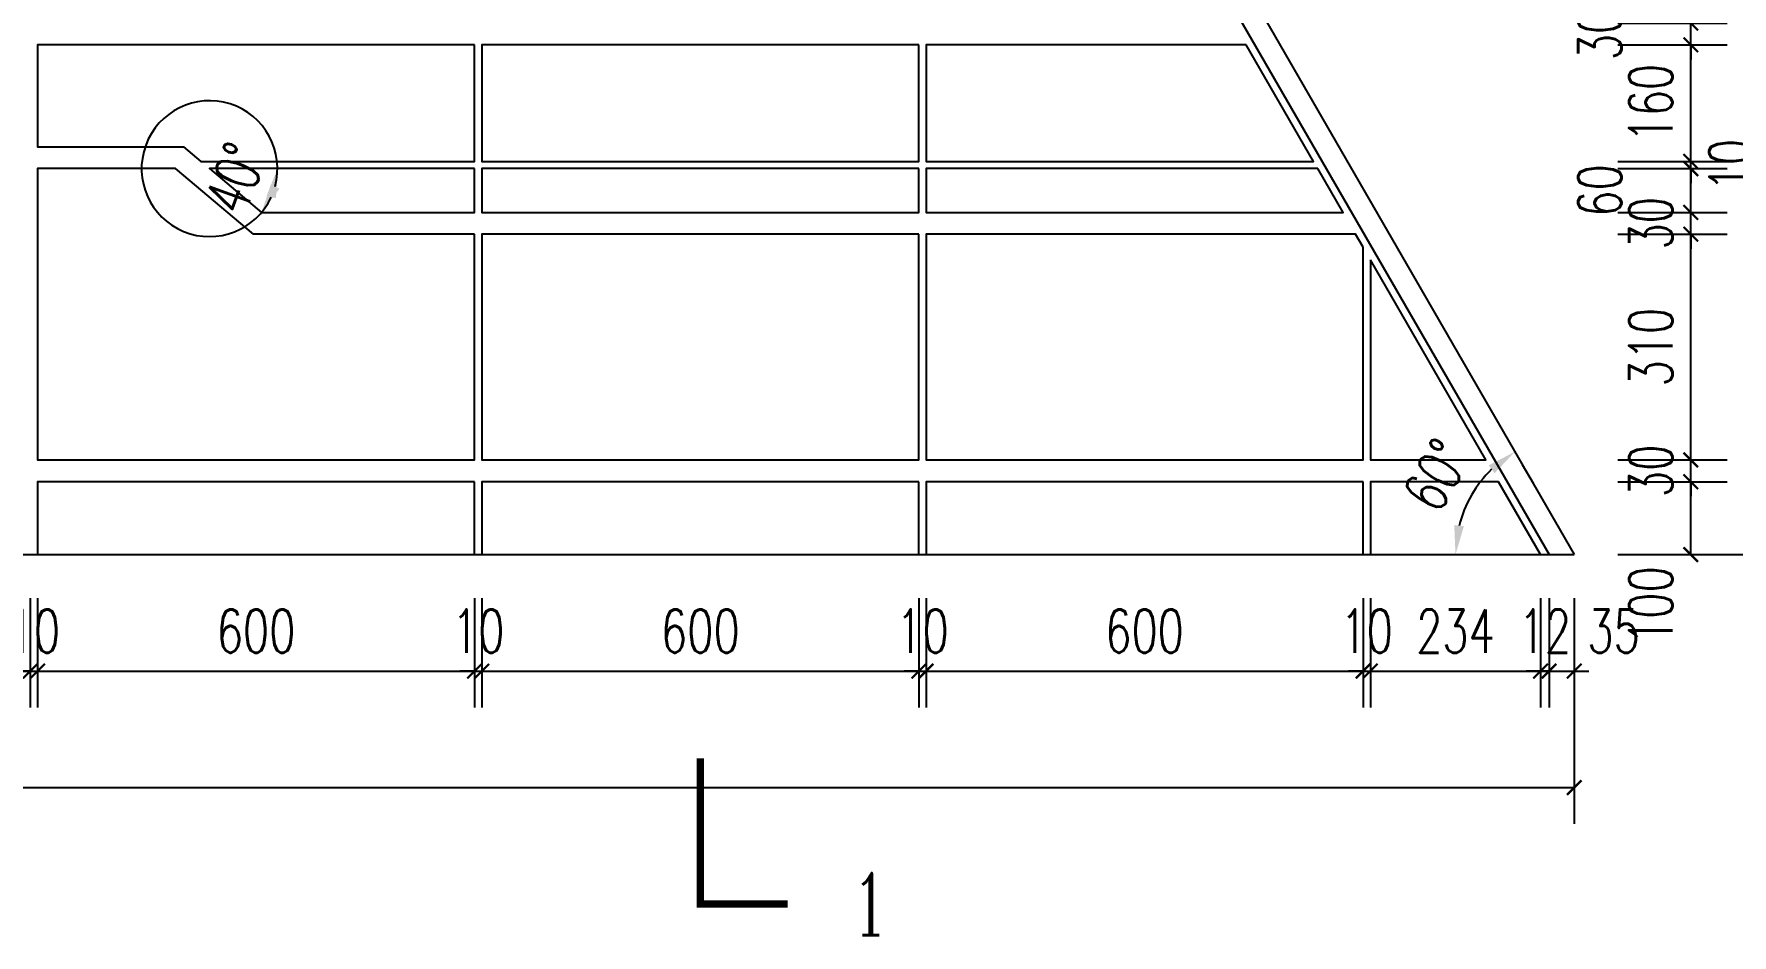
# Model space of a CAD drawing. Header units: millimetres. Extents: x 0 to 16820, y -11520 to 11880.
# Drawn here: x 7565 to 9897, y -6163 to -4925 of the extents above; entities that cross this region are included whole.
import ezdxf

# ---------------------------------------------------------------- set-up
doc = ezdxf.new("R2010")
doc.units = ezdxf.units.MM
doc.header["$LTSCALE"] = 1000
doc.layers.add('A-ANNO-DIMS', color=3, linetype='Continuous', lineweight=13)
doc.layers.add('A-ANNO-SYMB', color=4, linetype='Continuous', lineweight=13)
doc.layers.add('A-WALL-HATCH', color=252, linetype='Continuous')
doc.styles.add('_TCH_DIM_T3', font='SIMPLEX', dxfattribs={"width": 0.705882, "bigfont": 'GBCBIG'})
doc.styles.add('_TCH_LABEL', font='COMPLEX', dxfattribs={"bigfont": 'GBCBIG'})
doc.dimstyles.new('_TCH_ARCH&&20', dxfattribs={"dimtxt": 59.5, "dimasz": 20, "dimexe": 50, "dimexo": 60, "dimgap": 25.25, "dimtad": 1, "dimdec": 0, "dimzin": 0, "dimdsep": 46, "dimtxsty": '_TCH_DIM_T3', "dimblk": 'ARCHTICK', "dimcen": 0.09, "dimclrt": 7, "dimazin": 2, "dimtfac": 1, "dimtdec": 0, "dimtix": 1, "dimtmove": 2, "dimatfit": 3, "dimfxl": 20, "dimtolj": 1, "dimtzin": 0, "dimarcsym": 0})
doc.dimstyles.new('_TCH_ARROW&&20', dxfattribs={"dimtxt": 59.5, "dimasz": 40, "dimexe": 50, "dimexo": 60, "dimgap": 25.25, "dimtad": 1, "dimdec": 0, "dimzin": 0, "dimdsep": 46, "dimtxsty": '_TCH_DIM_T3', "dimcen": 0.09, "dimclrt": 7, "dimazin": 2, "dimtfac": 1, "dimtdec": 0, "dimtix": 1, "dimtmove": 2, "dimatfit": 3, "dimfxl": 20, "dimtolj": 1, "dimtzin": 0, "dimarcsym": 0})

# ---------------------------------------------------------------- blocks, each defined once
blk = doc.blocks.new('_ArchTick')
at = {"color": 0, "linetype": 'ByBlock', "const_width": 0.15}
blk.add_lwpolyline([(-0.5, -0.5), (0.5, 0.5)], dxfattribs=at)
blk = doc.blocks.new('*D107')
at = {"layer": 'A-ANNO-DIMS', "color": 0, "lineweight": -2, "transparency": 16777216}
for p, q in [((9740, -5540), (9890, -5540)), ((9840, -5640), (9840, -5540)), ((9740, -5640), (9890, -5640))]:
    blk.add_line(p, q, dxfattribs=at)
at = {"layer": 'Defpoints', "color": 0, "transparency": 16777216}
for p in [(9680, -5540), (9840, -5540), (9680, -5640)]:
    blk.add_point(p, dxfattribs=at)
at = {"layer": 'A-ANNO-DIMS', "color": 0, "lineweight": -2, "transparency": 16777216, "xscale": 20, "yscale": 20, "zscale": 20}
for p, rotation in [((9840, -5540), 90), ((9840, -5640), 270)]:
    blk.add_blockref('_ArchTick', p, dxfattribs=dict(at, rotation=rotation))
at = {"layer": 'A-ANNO-DIMS', "color": 7, "transparency": 16777216, "insert": (9785, -5710), "char_height": 59.5, "attachment_point": 5, "rotation": 90, "style": '_TCH_DIM_T3'}
blk.add_mtext('\\A1;100', dxfattribs=at)
blk = doc.blocks.new('*D108')
at = {"layer": 'A-ANNO-DIMS', "color": 0, "lineweight": -2, "transparency": 16777216}
for p, q in [((9840, -5510), (9840, -5490)), ((9740, -5510), (9890, -5510)), ((9840, -5540), (9840, -5510)), ((9740, -5540), (9890, -5540)), ((9840, -5540), (9840, -5560))]:
    blk.add_line(p, q, dxfattribs=at)
at = {"layer": 'Defpoints', "color": 0, "transparency": 16777216}
for p in [(9680, -5510), (9840, -5510), (9680, -5540)]:
    blk.add_point(p, dxfattribs=at)
at = {"layer": 'A-ANNO-DIMS', "color": 0, "lineweight": -2, "transparency": 16777216, "xscale": 20, "yscale": 20, "zscale": 20}
for p, rotation in [((9840, -5510), 270), ((9840, -5540), 90)]:
    blk.add_blockref('_ArchTick', p, dxfattribs=dict(at, rotation=rotation))
at = {"layer": 'A-ANNO-DIMS', "color": 7, "transparency": 16777216, "insert": (9785, -5525), "char_height": 59.5, "attachment_point": 5, "rotation": 90, "style": '_TCH_DIM_T3'}
blk.add_mtext('\\A1;30', dxfattribs=at)
blk = doc.blocks.new('*D109')
at = {"layer": 'A-ANNO-DIMS', "color": 0, "lineweight": -2, "transparency": 16777216}
for p, q in [((9740, -5200), (9890, -5200)), ((9840, -5510), (9840, -5200)), ((9740, -5510), (9890, -5510))]:
    blk.add_line(p, q, dxfattribs=at)
at = {"layer": 'Defpoints', "color": 0, "transparency": 16777216}
for p in [(9680, -5200), (9840, -5200), (9680, -5510)]:
    blk.add_point(p, dxfattribs=at)
at = {"layer": 'A-ANNO-DIMS', "color": 0, "lineweight": -2, "transparency": 16777216, "xscale": 20, "yscale": 20, "zscale": 20}
for p, rotation in [((9840, -5200), 90), ((9840, -5510), 270)]:
    blk.add_blockref('_ArchTick', p, dxfattribs=dict(at, rotation=rotation))
at = {"layer": 'A-ANNO-DIMS', "color": 7, "transparency": 16777216, "insert": (9785, -5355), "char_height": 59.5, "attachment_point": 5, "rotation": 90, "style": '_TCH_DIM_T3'}
blk.add_mtext('\\A1;310', dxfattribs=at)
blk = doc.blocks.new('*D110')
at = {"layer": 'A-ANNO-DIMS', "color": 0, "lineweight": -2, "transparency": 16777216}
for p, q in [((9840, -5170), (9840, -5150)), ((9740, -5170), (9890, -5170)), ((9840, -5200), (9840, -5170)), ((9740, -5200), (9890, -5200)), ((9840, -5200), (9840, -5220))]:
    blk.add_line(p, q, dxfattribs=at)
at = {"layer": 'Defpoints', "color": 0, "transparency": 16777216}
for p in [(9680, -5170), (9840, -5170), (9680, -5200)]:
    blk.add_point(p, dxfattribs=at)
at = {"layer": 'A-ANNO-DIMS', "color": 0, "lineweight": -2, "transparency": 16777216, "xscale": 20, "yscale": 20, "zscale": 20}
for p, rotation in [((9840, -5170), 270), ((9840, -5200), 90)]:
    blk.add_blockref('_ArchTick', p, dxfattribs=dict(at, rotation=rotation))
at = {"layer": 'A-ANNO-DIMS', "color": 7, "transparency": 16777216, "insert": (9785, -5185), "char_height": 59.5, "attachment_point": 5, "rotation": 90, "style": '_TCH_DIM_T3'}
blk.add_mtext('\\A1;30', dxfattribs=at)
blk = doc.blocks.new('*D111')
at = {"layer": 'A-ANNO-DIMS', "color": 0, "lineweight": -2, "transparency": 16777216}
for p, q in [((9740, -5110), (9890, -5110)), ((9840, -5170), (9840, -5110)), ((9740, -5170), (9890, -5170))]:
    blk.add_line(p, q, dxfattribs=at)
at = {"layer": 'Defpoints', "color": 0, "transparency": 16777216}
for p in [(9680, -5110), (9840, -5110), (9680, -5170)]:
    blk.add_point(p, dxfattribs=at)
at = {"layer": 'A-ANNO-DIMS', "color": 0, "lineweight": -2, "transparency": 16777216, "xscale": 20, "yscale": 20, "zscale": 20}
for p, rotation in [((9840, -5110), 90), ((9840, -5170), 270)]:
    blk.add_blockref('_ArchTick', p, dxfattribs=dict(at, rotation=rotation))
at = {"layer": 'A-ANNO-DIMS', "color": 7, "transparency": 16777216, "insert": (9715, -5140), "char_height": 59.5, "attachment_point": 5, "rotation": 90, "style": '_TCH_DIM_T3'}
blk.add_mtext('\\A1;60', dxfattribs=at)
blk = doc.blocks.new('*D112')
at = {"layer": 'A-ANNO-DIMS', "color": 0, "lineweight": -2, "transparency": 16777216}
for p, q in [((9840, -5100), (9840, -5080)), ((9740, -5100), (9890, -5100)), ((9840, -5110), (9840, -5100)), ((9740, -5110), (9890, -5110)), ((9840, -5110), (9840, -5130))]:
    blk.add_line(p, q, dxfattribs=at)
at = {"layer": 'Defpoints', "color": 0, "transparency": 16777216}
for p in [(9680, -5100), (9840, -5100), (9680, -5110)]:
    blk.add_point(p, dxfattribs=at)
at = {"layer": 'A-ANNO-DIMS', "color": 0, "lineweight": -2, "transparency": 16777216, "xscale": 20, "yscale": 20, "zscale": 20}
for p, rotation in [((9840, -5100), 270), ((9840, -5110), 90)]:
    blk.add_blockref('_ArchTick', p, dxfattribs=dict(at, rotation=rotation))
at = {"layer": 'A-ANNO-DIMS', "color": 7, "transparency": 16777216, "insert": (9895, -5105), "char_height": 59.5, "attachment_point": 5, "rotation": 90, "style": '_TCH_DIM_T3'}
blk.add_mtext('\\A1;10', dxfattribs=at)
blk = doc.blocks.new('*D113')
at = {"layer": 'A-ANNO-DIMS', "color": 0, "lineweight": -2, "transparency": 16777216}
for p, q in [((9740, -4940), (9890, -4940)), ((9840, -5100), (9840, -4940)), ((9740, -5100), (9890, -5100))]:
    blk.add_line(p, q, dxfattribs=at)
at = {"layer": 'Defpoints', "color": 0, "transparency": 16777216}
for p in [(9680, -4940), (9840, -4940), (9680, -5100)]:
    blk.add_point(p, dxfattribs=at)
at = {"layer": 'A-ANNO-DIMS', "color": 0, "lineweight": -2, "transparency": 16777216, "xscale": 20, "yscale": 20, "zscale": 20}
for p, rotation in [((9840, -4940), 90), ((9840, -5100), 270)]:
    blk.add_blockref('_ArchTick', p, dxfattribs=dict(at, rotation=rotation))
at = {"layer": 'A-ANNO-DIMS', "color": 7, "transparency": 16777216, "insert": (9785, -5020), "char_height": 59.5, "attachment_point": 5, "rotation": 90, "style": '_TCH_DIM_T3'}
blk.add_mtext('\\A1;160', dxfattribs=at)
blk = doc.blocks.new('*D114')
at = {"layer": 'A-ANNO-DIMS', "color": 0, "lineweight": -2, "transparency": 16777216}
for p, q in [((9840, -4910), (9840, -4890)), ((9740, -4910), (9890, -4910)), ((9840, -4940), (9840, -4910)), ((9740, -4940), (9890, -4940)), ((9840, -4940), (9840, -4960))]:
    blk.add_line(p, q, dxfattribs=at)
at = {"layer": 'Defpoints', "color": 0, "transparency": 16777216}
for p in [(9680, -4910), (9840, -4910), (9680, -4940)]:
    blk.add_point(p, dxfattribs=at)
at = {"layer": 'A-ANNO-DIMS', "color": 0, "lineweight": -2, "transparency": 16777216, "xscale": 20, "yscale": 20, "zscale": 20}
for p, rotation in [((9840, -4910), 270), ((9840, -4940), 90)]:
    blk.add_blockref('_ArchTick', p, dxfattribs=dict(at, rotation=rotation))
at = {"layer": 'A-ANNO-DIMS', "color": 7, "transparency": 16777216, "insert": (9715, -4925), "char_height": 59.5, "attachment_point": 5, "rotation": 90, "style": '_TCH_DIM_T3'}
blk.add_mtext('\\A1;30', dxfattribs=at)
blk = doc.blocks.new('*D204')
at = {"layer": 'A-ANNO-DIMS', "color": 0, "lineweight": -2, "transparency": 16777216}
for p, q in [((7879.9, -5110), (7849.4, -5110)), ((7862.6, -5157.4), (7839.3, -5137.9))]:
    blk.add_line(p, q, dxfattribs=at)
blk.add_arc((7806.1, -5110), 93.3, 344.7445, 335.2555, dxfattribs=at)
at = {"layer": 'A-ANNO-DIMS', "color": 0, "transparency": 16777216}
for points in [[(7884.4, -5147.6), (7897.4, -5150.5), (7899.4, -5110)], [(7902.1, -5137.7), (7890.3, -5131.5), (7877.6, -5170)]]:
    blk.add_solid(points, dxfattribs=at)
at = {"layer": 'Defpoints', "color": 0, "transparency": 16777216}
for p in [(7806.1, -5110), (7939.9, -5110), (7889.5, -5151.9), (7908.6, -5196)]:
    blk.add_point(p, dxfattribs=at)
at = {"layer": 'A-ANNO-DIMS', "color": 7, "transparency": 16777216, "insert": (7842.1, -5123.1), "char_height": 59.5, "attachment_point": 5, "rotation": 70, "style": '_TCH_DIM_T3'}
blk.add_mtext('\\A1;40°', dxfattribs=at)
blk = doc.blocks.new('*D214')
at = {"layer": 'A-ANNO-DIMS', "color": 0, "lineweight": -2, "transparency": 16777216}
for p, q in [((9608.5, -5516.1), (9623.5, -5542.1)), ((9536.9, -5640), (9566.9, -5640))]:
    blk.add_line(p, q, dxfattribs=at)
blk.add_arc((9680, -5640), 163.1, 134.0877, 165.9123, dxfattribs=at)
at = {"layer": 'A-ANNO-DIMS', "color": 0, "transparency": 16777216}
for points in [[(9562.5, -5517.5), (9570.6, -5528.2), (9598.5, -5498.8)], [(9528.5, -5601.1), (9515.2, -5599.5), (9516.9, -5640)]]:
    blk.add_solid(points, dxfattribs=at)
at = {"layer": 'Defpoints', "color": 0, "transparency": 16777216}
for p in [(9578.5, -5464.1), (9555.1, -5535.2), (9476.9, -5640), (9680, -5640)]:
    blk.add_point(p, dxfattribs=at)
at = {"layer": 'A-ANNO-DIMS', "color": 7, "transparency": 16777216, "insert": (9491.2, -5531), "char_height": 59.5, "attachment_point": 5, "rotation": 60, "style": '_TCH_DIM_T3'}
blk.add_mtext('\\A1;60°', dxfattribs=at)
blk = doc.blocks.new('*D254')
at = {"layer": 'A-ANNO-DIMS', "color": 0, "lineweight": -2, "transparency": 16777216}
for p, q in [((6960, -5700), (6960, -5850)), ((7560, -5700), (7560, -5850)), ((6960, -5800), (7560, -5800))]:
    blk.add_line(p, q, dxfattribs=at)
at = {"layer": 'Defpoints', "color": 0, "transparency": 16777216}
for p in [(6960, -5640), (7560, -5640), (7560, -5800)]:
    blk.add_point(p, dxfattribs=at)
at = {"layer": 'A-ANNO-DIMS', "color": 0, "lineweight": -2, "transparency": 16777216, "xscale": 20, "yscale": 20, "zscale": 20, "rotation": 180}
blk.add_blockref('_ArchTick', (6960, -5800), dxfattribs=at)
at = {"layer": 'A-ANNO-DIMS', "color": 0, "lineweight": -2, "transparency": 16777216, "xscale": 20, "yscale": 20, "zscale": 20}
blk.add_blockref('_ArchTick', (7560, -5800), dxfattribs=at)
at = {"layer": 'A-ANNO-DIMS', "color": 7, "transparency": 16777216, "insert": (7260, -5745), "char_height": 59.5, "attachment_point": 5, "style": '_TCH_DIM_T3'}
blk.add_mtext('\\A1;600', dxfattribs=at)
blk = doc.blocks.new('*D255')
at = {"layer": 'A-ANNO-DIMS', "color": 0, "lineweight": -2, "transparency": 16777216}
for p, q in [((7560, -5700), (7560, -5850)), ((7570, -5700), (7570, -5850)), ((7560, -5800), (7540, -5800)), ((7560, -5800), (7570, -5800)), ((7570, -5800), (7590, -5800))]:
    blk.add_line(p, q, dxfattribs=at)
at = {"layer": 'Defpoints', "color": 0, "transparency": 16777216}
for p in [(7560, -5640), (7570, -5640), (7570, -5800)]:
    blk.add_point(p, dxfattribs=at)
at = {"layer": 'A-ANNO-DIMS', "color": 0, "lineweight": -2, "transparency": 16777216, "xscale": 20, "yscale": 20, "zscale": 20}
blk.add_blockref('_ArchTick', (7560, -5800), dxfattribs=at)
at = {"layer": 'A-ANNO-DIMS', "color": 0, "lineweight": -2, "transparency": 16777216, "xscale": 20, "yscale": 20, "zscale": 20, "rotation": 180}
blk.add_blockref('_ArchTick', (7570, -5800), dxfattribs=at)
at = {"layer": 'A-ANNO-DIMS', "color": 7, "transparency": 16777216, "insert": (7565, -5745), "char_height": 59.5, "attachment_point": 5, "style": '_TCH_DIM_T3'}
blk.add_mtext('\\A1;10', dxfattribs=at)
blk = doc.blocks.new('*D256')
at = {"layer": 'A-ANNO-DIMS', "color": 0, "lineweight": -2, "transparency": 16777216}
for p, q in [((7570, -5700), (7570, -5850)), ((8170, -5700), (8170, -5850)), ((7570, -5800), (8170, -5800))]:
    blk.add_line(p, q, dxfattribs=at)
at = {"layer": 'Defpoints', "color": 0, "transparency": 16777216}
for p in [(7570, -5640), (8170, -5640), (8170, -5800)]:
    blk.add_point(p, dxfattribs=at)
at = {"layer": 'A-ANNO-DIMS', "color": 0, "lineweight": -2, "transparency": 16777216, "xscale": 20, "yscale": 20, "zscale": 20, "rotation": 180}
blk.add_blockref('_ArchTick', (7570, -5800), dxfattribs=at)
at = {"layer": 'A-ANNO-DIMS', "color": 0, "lineweight": -2, "transparency": 16777216, "xscale": 20, "yscale": 20, "zscale": 20}
blk.add_blockref('_ArchTick', (8170, -5800), dxfattribs=at)
at = {"layer": 'A-ANNO-DIMS', "color": 7, "transparency": 16777216, "insert": (7870, -5745), "char_height": 59.5, "attachment_point": 5, "style": '_TCH_DIM_T3'}
blk.add_mtext('\\A1;600', dxfattribs=at)
blk = doc.blocks.new('*D257')
at = {"layer": 'A-ANNO-DIMS', "color": 0, "lineweight": -2, "transparency": 16777216}
for p, q in [((8170, -5700), (8170, -5850)), ((8180, -5700), (8180, -5850)), ((8170, -5800), (8150, -5800)), ((8170, -5800), (8180, -5800)), ((8180, -5800), (8200, -5800))]:
    blk.add_line(p, q, dxfattribs=at)
at = {"layer": 'Defpoints', "color": 0, "transparency": 16777216}
for p in [(8170, -5640), (8180, -5640), (8180, -5800)]:
    blk.add_point(p, dxfattribs=at)
at = {"layer": 'A-ANNO-DIMS', "color": 0, "lineweight": -2, "transparency": 16777216, "xscale": 20, "yscale": 20, "zscale": 20}
blk.add_blockref('_ArchTick', (8170, -5800), dxfattribs=at)
at = {"layer": 'A-ANNO-DIMS', "color": 0, "lineweight": -2, "transparency": 16777216, "xscale": 20, "yscale": 20, "zscale": 20, "rotation": 180}
blk.add_blockref('_ArchTick', (8180, -5800), dxfattribs=at)
at = {"layer": 'A-ANNO-DIMS', "color": 7, "transparency": 16777216, "insert": (8175, -5745), "char_height": 59.5, "attachment_point": 5, "style": '_TCH_DIM_T3'}
blk.add_mtext('\\A1;10', dxfattribs=at)
blk = doc.blocks.new('*D258')
at = {"layer": 'A-ANNO-DIMS', "color": 0, "lineweight": -2, "transparency": 16777216}
for p, q in [((8180, -5700), (8180, -5850)), ((8780, -5700), (8780, -5850)), ((8180, -5800), (8780, -5800))]:
    blk.add_line(p, q, dxfattribs=at)
at = {"layer": 'Defpoints', "color": 0, "transparency": 16777216}
for p in [(8180, -5640), (8780, -5640), (8780, -5800)]:
    blk.add_point(p, dxfattribs=at)
at = {"layer": 'A-ANNO-DIMS', "color": 0, "lineweight": -2, "transparency": 16777216, "xscale": 20, "yscale": 20, "zscale": 20, "rotation": 180}
blk.add_blockref('_ArchTick', (8180, -5800), dxfattribs=at)
at = {"layer": 'A-ANNO-DIMS', "color": 0, "lineweight": -2, "transparency": 16777216, "xscale": 20, "yscale": 20, "zscale": 20}
blk.add_blockref('_ArchTick', (8780, -5800), dxfattribs=at)
at = {"layer": 'A-ANNO-DIMS', "color": 7, "transparency": 16777216, "insert": (8480, -5745), "char_height": 59.5, "attachment_point": 5, "style": '_TCH_DIM_T3'}
blk.add_mtext('\\A1;600', dxfattribs=at)
blk = doc.blocks.new('*D259')
at = {"layer": 'A-ANNO-DIMS', "color": 0, "lineweight": -2, "transparency": 16777216}
for p, q in [((8780, -5700), (8780, -5850)), ((8790, -5700), (8790, -5850)), ((8780, -5800), (8760, -5800)), ((8780, -5800), (8790, -5800)), ((8790, -5800), (8810, -5800))]:
    blk.add_line(p, q, dxfattribs=at)
at = {"layer": 'Defpoints', "color": 0, "transparency": 16777216}
for p in [(8780, -5640), (8790, -5640), (8790, -5800)]:
    blk.add_point(p, dxfattribs=at)
at = {"layer": 'A-ANNO-DIMS', "color": 0, "lineweight": -2, "transparency": 16777216, "xscale": 20, "yscale": 20, "zscale": 20}
blk.add_blockref('_ArchTick', (8780, -5800), dxfattribs=at)
at = {"layer": 'A-ANNO-DIMS', "color": 0, "lineweight": -2, "transparency": 16777216, "xscale": 20, "yscale": 20, "zscale": 20, "rotation": 180}
blk.add_blockref('_ArchTick', (8790, -5800), dxfattribs=at)
at = {"layer": 'A-ANNO-DIMS', "color": 7, "transparency": 16777216, "insert": (8785, -5745), "char_height": 59.5, "attachment_point": 5, "style": '_TCH_DIM_T3'}
blk.add_mtext('\\A1;10', dxfattribs=at)
blk = doc.blocks.new('*D260')
at = {"layer": 'A-ANNO-DIMS', "color": 0, "lineweight": -2, "transparency": 16777216}
for p, q in [((8790, -5700), (8790, -5850)), ((9390, -5700), (9390, -5850)), ((8790, -5800), (9390, -5800))]:
    blk.add_line(p, q, dxfattribs=at)
at = {"layer": 'Defpoints', "color": 0, "transparency": 16777216}
for p in [(8790, -5640), (9390, -5640), (9390, -5800)]:
    blk.add_point(p, dxfattribs=at)
at = {"layer": 'A-ANNO-DIMS', "color": 0, "lineweight": -2, "transparency": 16777216, "xscale": 20, "yscale": 20, "zscale": 20, "rotation": 180}
blk.add_blockref('_ArchTick', (8790, -5800), dxfattribs=at)
at = {"layer": 'A-ANNO-DIMS', "color": 0, "lineweight": -2, "transparency": 16777216, "xscale": 20, "yscale": 20, "zscale": 20}
blk.add_blockref('_ArchTick', (9390, -5800), dxfattribs=at)
at = {"layer": 'A-ANNO-DIMS', "color": 7, "transparency": 16777216, "insert": (9090, -5745), "char_height": 59.5, "attachment_point": 5, "style": '_TCH_DIM_T3'}
blk.add_mtext('\\A1;600', dxfattribs=at)
blk = doc.blocks.new('*D261')
at = {"layer": 'A-ANNO-DIMS', "color": 0, "lineweight": -2, "transparency": 16777216}
for p, q in [((9390, -5700), (9390, -5850)), ((9400, -5700), (9400, -5850)), ((9390, -5800), (9370, -5800)), ((9390, -5800), (9400, -5800)), ((9400, -5800), (9420, -5800))]:
    blk.add_line(p, q, dxfattribs=at)
at = {"layer": 'Defpoints', "color": 0, "transparency": 16777216}
for p in [(9390, -5640), (9400, -5640), (9400, -5800)]:
    blk.add_point(p, dxfattribs=at)
at = {"layer": 'A-ANNO-DIMS', "color": 0, "lineweight": -2, "transparency": 16777216, "xscale": 20, "yscale": 20, "zscale": 20}
blk.add_blockref('_ArchTick', (9390, -5800), dxfattribs=at)
at = {"layer": 'A-ANNO-DIMS', "color": 0, "lineweight": -2, "transparency": 16777216, "xscale": 20, "yscale": 20, "zscale": 20, "rotation": 180}
blk.add_blockref('_ArchTick', (9400, -5800), dxfattribs=at)
at = {"layer": 'A-ANNO-DIMS', "color": 7, "transparency": 16777216, "insert": (9395, -5745), "char_height": 59.5, "attachment_point": 5, "style": '_TCH_DIM_T3'}
blk.add_mtext('\\A1;10', dxfattribs=at)
blk = doc.blocks.new('*D262')
at = {"layer": 'A-ANNO-DIMS', "color": 0, "lineweight": -2, "transparency": 16777216}
for p, q in [((9400, -5700), (9400, -5850)), ((9633.8, -5700), (9633.8, -5850)), ((9400, -5800), (9633.8, -5800))]:
    blk.add_line(p, q, dxfattribs=at)
at = {"layer": 'Defpoints', "color": 0, "transparency": 16777216}
for p in [(9400, -5640), (9633.8, -5640), (9633.8, -5800)]:
    blk.add_point(p, dxfattribs=at)
at = {"layer": 'A-ANNO-DIMS', "color": 0, "lineweight": -2, "transparency": 16777216, "xscale": 20, "yscale": 20, "zscale": 20, "rotation": 180}
blk.add_blockref('_ArchTick', (9400, -5800), dxfattribs=at)
at = {"layer": 'A-ANNO-DIMS', "color": 0, "lineweight": -2, "transparency": 16777216, "xscale": 20, "yscale": 20, "zscale": 20}
blk.add_blockref('_ArchTick', (9633.8, -5800), dxfattribs=at)
at = {"layer": 'A-ANNO-DIMS', "color": 7, "transparency": 16777216, "insert": (9516.9, -5745), "char_height": 59.5, "attachment_point": 5, "style": '_TCH_DIM_T3'}
blk.add_mtext('\\A1;234', dxfattribs=at)
blk = doc.blocks.new('*D263')
at = {"layer": 'A-ANNO-DIMS', "color": 0, "lineweight": -2, "transparency": 16777216}
for p, q in [((9633.8, -5700), (9633.8, -5850)), ((9645.4, -5700), (9645.4, -5850)), ((9633.8, -5800), (9613.8, -5800)), ((9633.8, -5800), (9645.4, -5800)), ((9645.4, -5800), (9665.4, -5800))]:
    blk.add_line(p, q, dxfattribs=at)
at = {"layer": 'Defpoints', "color": 0, "transparency": 16777216}
for p in [(9633.8, -5640), (9645.4, -5640), (9645.4, -5800)]:
    blk.add_point(p, dxfattribs=at)
at = {"layer": 'A-ANNO-DIMS', "color": 0, "lineweight": -2, "transparency": 16777216, "xscale": 20, "yscale": 20, "zscale": 20}
blk.add_blockref('_ArchTick', (9633.8, -5800), dxfattribs=at)
at = {"layer": 'A-ANNO-DIMS', "color": 0, "lineweight": -2, "transparency": 16777216, "xscale": 20, "yscale": 20, "zscale": 20, "rotation": 180}
blk.add_blockref('_ArchTick', (9645.4, -5800), dxfattribs=at)
at = {"layer": 'A-ANNO-DIMS', "color": 7, "transparency": 16777216, "insert": (9639.6, -5745), "char_height": 59.5, "attachment_point": 5, "style": '_TCH_DIM_T3'}
blk.add_mtext('\\A1;12', dxfattribs=at)
blk = doc.blocks.new('*D264')
at = {"layer": 'A-ANNO-DIMS', "color": 0, "lineweight": -2, "transparency": 16777216}
for p, q in [((9645.4, -5700), (9645.4, -5850)), ((9680, -5700), (9680, -5850)), ((9645.4, -5800), (9625.4, -5800)), ((9645.4, -5800), (9680, -5800)), ((9680, -5800), (9700, -5800))]:
    blk.add_line(p, q, dxfattribs=at)
at = {"layer": 'Defpoints', "color": 0, "transparency": 16777216}
for p in [(9645.4, -5640), (9680, -5640), (9680, -5800)]:
    blk.add_point(p, dxfattribs=at)
at = {"layer": 'A-ANNO-DIMS', "color": 0, "lineweight": -2, "transparency": 16777216, "xscale": 20, "yscale": 20, "zscale": 20}
blk.add_blockref('_ArchTick', (9645.4, -5800), dxfattribs=at)
at = {"layer": 'A-ANNO-DIMS', "color": 0, "lineweight": -2, "transparency": 16777216, "xscale": 20, "yscale": 20, "zscale": 20, "rotation": 180}
blk.add_blockref('_ArchTick', (9680, -5800), dxfattribs=at)
at = {"layer": 'A-ANNO-DIMS', "color": 7, "transparency": 16777216, "insert": (9734, -5745), "char_height": 59.5, "attachment_point": 5, "style": '_TCH_DIM_T3'}
blk.add_mtext('\\A1;35', dxfattribs=at)
blk = doc.blocks.new('*D265')
at = {"layer": 'A-ANNO-DIMS', "color": 0, "lineweight": -2, "transparency": 16777216}
for p, q in [((1180, -5700), (1180, -6010)), ((9680, -5700), (9680, -6010)), ((1180, -5960), (9680, -5960))]:
    blk.add_line(p, q, dxfattribs=at)
at = {"layer": 'Defpoints', "color": 0, "transparency": 16777216}
for p in [(1180, -5640), (9680, -5640), (9680, -5960)]:
    blk.add_point(p, dxfattribs=at)
at = {"layer": 'A-ANNO-DIMS', "color": 0, "lineweight": -2, "transparency": 16777216, "xscale": 20, "yscale": 20, "zscale": 20, "rotation": 180}
blk.add_blockref('_ArchTick', (1180, -5960), dxfattribs=at)
at = {"layer": 'A-ANNO-DIMS', "color": 0, "lineweight": -2, "transparency": 16777216, "xscale": 20, "yscale": 20, "zscale": 20}
blk.add_blockref('_ArchTick', (9680, -5960), dxfattribs=at)
at = {"layer": 'A-ANNO-DIMS', "color": 7, "transparency": 16777216, "insert": (5430, -5905), "char_height": 59.5, "attachment_point": 5, "style": '_TCH_DIM_T3'}
blk.add_mtext('\\A1;8500', dxfattribs=at)
blk = doc.blocks.new('*D266')
at = {"layer": 'A-ANNO-DIMS', "color": 0, "lineweight": -2, "transparency": 16777216}
for p, q in [((9740, -4340), (10050, -4340)), ((10000, -5640), (10000, -4340)), ((9740, -5640), (10050, -5640))]:
    blk.add_line(p, q, dxfattribs=at)
at = {"layer": 'Defpoints', "color": 0, "transparency": 16777216}
for p in [(9680, -4340), (10000, -4340), (9680, -5640)]:
    blk.add_point(p, dxfattribs=at)
at = {"layer": 'A-ANNO-DIMS', "color": 0, "lineweight": -2, "transparency": 16777216, "xscale": 20, "yscale": 20, "zscale": 20}
for p, rotation in [((10000, -4340), 90), ((10000, -5640), 270)]:
    blk.add_blockref('_ArchTick', p, dxfattribs=dict(at, rotation=rotation))
at = {"layer": 'A-ANNO-DIMS', "color": 7, "transparency": 16777216, "insert": (9945, -4990), "char_height": 59.5, "attachment_point": 5, "rotation": 90, "style": '_TCH_DIM_T3'}
blk.add_mtext('\\A1;1300', dxfattribs=at)
blk = doc.blocks.new('*D268')
at = {"layer": 'A-ANNO-DIMS', "color": 0, "lineweight": -2, "transparency": 16777216}
for p, q in [((9740, -3840), (10210, -3840)), ((10160, -5640), (10160, -3840)), ((9740, -5640), (10210, -5640))]:
    blk.add_line(p, q, dxfattribs=at)
at = {"layer": 'Defpoints', "color": 0, "transparency": 16777216}
for p in [(9680, -3840), (10160, -3840), (9680, -5640)]:
    blk.add_point(p, dxfattribs=at)
at = {"layer": 'A-ANNO-DIMS', "color": 0, "lineweight": -2, "transparency": 16777216, "xscale": 20, "yscale": 20, "zscale": 20}
for p, rotation in [((10160, -3840), 90), ((10160, -5640), 270)]:
    blk.add_blockref('_ArchTick', p, dxfattribs=dict(at, rotation=rotation))
at = {"layer": 'A-ANNO-DIMS', "color": 7, "transparency": 16777216, "insert": (10105, -4740), "char_height": 59.5, "attachment_point": 5, "rotation": 90, "style": '_TCH_DIM_T3'}
blk.add_mtext('\\A1;1800', dxfattribs=at)

msp = doc.modelspace()

# ---------------------------------------------------------------- linework, layer by layer
at = {"layer": 'A-ANNO-SYMB', "const_width": 10}
msp.add_lwpolyline([(8480.03683, -5920.00255), (8480.03683, -6120.00255), (8600.03683, -6120.00255)], dxfattribs=at)
at = {"layer": 'A-WALL-HATCH'}
for points in [[(1180.03683, -5640.00255), (1866.24022, -4660.00255), (2716.24022, -4660.00255), (3290.4104, -3840.00255), (7196.32765, -3840.00255), (7429.48148, -4340.00255), (8929.48148, -4340.00255), (9680.03683, -5640.00255)], [(1216.66007, -5640.00255), (1881.85723, -4690.00255), (2731.85723, -4690.00255), (3306.02741, -3870.00255), (7177.21554, -3870.00255), (7410.36937, -4370.00255), (8912.16097, -4370.00255), (9645.39581, -5640.00255)], [(1180.03683, -5640.00255), (9680.03683, -5640.00255)]]:
    msp.add_lwpolyline(points, dxfattribs=at)
for points in [[(8170.03683, -4940.00255), (7570.03683, -4940.00255), (7570.03683, -5080.00255), (7770.35336, -5080.00255), (7794.18843, -5100.00255), (8170.03683, -5100.00255)], [(8780.03683, -4940.00255), (8180.03683, -4940.00255), (8180.03683, -5100.00255), (8780.03683, -5100.00255)], [(9229.70362, -4940.00255), (8790.03683, -4940.00255), (8790.03683, -5100.00255), (9322.07966, -5100.00255)], [(8170.03683, -5200.00255), (7866.69208, -5200.00255), (7759.43425, -5110.00255), (7570.03683, -5110.00255), (7570.03683, -5510.00255), (8170.03683, -5510.00255)], [(8170.03683, -5110.00255), (7806.10597, -5110.00255), (7877.61118, -5170.00255), (8170.03683, -5170.00255)], [(8780.03683, -5110.00255), (8180.03683, -5110.00255), (8180.03683, -5170.00255), (8780.03683, -5170.00255)], [(9327.85316, -5110.00255), (8790.03683, -5110.00255), (8790.03683, -5170.00255), (9362.49418, -5170.00255)], [(8780.03683, -5200.00255), (8180.03683, -5200.00255), (8180.03683, -5510.00255), (8780.03683, -5510.00255)], [(9390.03683, -5217.70782), (9379.81469, -5200.00255), (8790.03683, -5200.00255), (8790.03683, -5510.00255), (9390.03683, -5510.00255)], [(9400.03683, -5235.02833), (9400.03683, -5510.00255), (9558.79327, -5510.00255)], [(8170.03683, -5540.00255), (7570.03683, -5540.00255), (7570.03683, -5640.00255), (8170.03683, -5640.00255)], [(8780.03683, -5540.00255), (8180.03683, -5540.00255), (8180.03683, -5640.00255), (8780.03683, -5640.00255)], [(9390.03683, -5540.00255), (8790.03683, -5540.00255), (8790.03683, -5640.00255), (9390.03683, -5640.00255)], [(9576.11378, -5540.00255), (9400.03683, -5540.00255), (9400.03683, -5640.00255), (9633.84881, -5640.00255)]]:
    msp.add_lwpolyline(points, close=True, dxfattribs=at)

# ---------------------------------------------------------------- texts
at = {"layer": 'A-ANNO-SYMB', "color": 7, "style": '_TCH_LABEL', "width": 0.705882}
msp.add_text('1', height=85, dxfattribs=at).set_placement((8687.17968, -6162.50255))

# ---------------------------------------------------------------- dimensions: what is measured, and where the dimension line sits
at = {"layer": 'A-ANNO-DIMS'}
for p1, p2, distance, picture, middle in [((9680.03683, -5640.00255), (9680.03683, -3840.00255), -480, '*D268', (10105.03683, -4740.00255)), ((9680.03683, -5640.00255), (9680.03683, -4340.00255), -320, '*D266', (9945.03683, -4990.00255)), ((9680.03683, -5100.00255), (9680.03683, -4940.00255), -160, '*D113', (9785.03683, -5020.00255)), ((9680.03683, -5200.00255), (9680.03683, -5170.00255), -160, '*D110', (9785.03683, -5185.00255)), ((9680.03683, -5510.00255), (9680.03683, -5200.00255), -160, '*D109', (9785.03683, -5355.00255)), ((9680.03683, -5540.00255), (9680.03683, -5510.00255), -160, '*D108', (9785.03683, -5525.00255)), ((1180.03683, -5640.00255), (9680.03683, -5640.00255), -320, '*D265', (5430.03683, -5905.00255)), ((6960.03683, -5640.00255), (7560.03683, -5640.00255), -160, '*D254', (7260.03683, -5745.00255)), ((7560.03683, -5640.00255), (7570.03683, -5640.00255), -160, '*D255', (7565.03683, -5745.00255)), ((7570.03683, -5640.00255), (8170.03683, -5640.00255), -160, '*D256', (7870.03683, -5745.00255)), ((8170.03683, -5640.00255), (8180.03683, -5640.00255), -160, '*D257', (8175.03683, -5745.00255)), ((8180.03683, -5640.00255), (8780.03683, -5640.00255), -160, '*D258', (8480.03683, -5745.00255)), ((8780.03683, -5640.00255), (8790.03683, -5640.00255), -160, '*D259', (8785.03683, -5745.00255)), ((8790.03683, -5640.00255), (9390.03683, -5640.00255), -160, '*D260', (9090.03683, -5745.00255)), ((9390.03683, -5640.00255), (9400.03683, -5640.00255), -160, '*D261', (9395.03683, -5745.00255)), ((9400.03683, -5640.00255), (9633.84881, -5640.00255), -160, '*D262', (9516.94282, -5745.00255)), ((9633.84881, -5640.00255), (9645.39581, -5640.00255), -160, '*D263', (9639.62231, -5745.00255))]:
    dim = msp.add_aligned_dim(p1=p1, p2=p2, distance=distance, dimstyle='_TCH_ARCH&&20', dxfattribs=at)
    dim.commit()
    dim.dimension.update_dxf_attribs({"geometry": picture, "text_midpoint": middle})
for base, p1, p2, angle, picture, middle in [((9840.03683, -4910.00255), (9680.03683, -4940.00255), (9680.03683, -4910.00255), 90, '*D114', (9715.03683, -4925.00255)), ((9840.03683, -5100.00255), (9680.03683, -5110.00255), (9680.03683, -5100.00255), 90, '*D112', (9895.03683, -5105.00255)), ((9840.03683, -5110.00255), (9680.03683, -5170.00255), (9680.03683, -5110.00255), 90, '*D111', (9715.03683, -5140.00255)), ((9840.03683, -5540.00255), (9680.03683, -5640.00255), (9680.03683, -5540.00255), 90, '*D107', (9785.03683, -5710.00255)), ((9680.03683, -5800.00255), (9645.39581, -5640.00255), (9680.03683, -5640.00255), 0, '*D264', (9734.03683, -5745.00255))]:
    dim = msp.add_linear_dim(base=base, p1=p1, p2=p2, angle=angle, dimstyle='_TCH_ARCH&&20', dxfattribs=at)
    dim.commit()
    dim.dimension.update_dxf_attribs({"geometry": picture, "text_midpoint": middle, "dimtype": 129})
for base, center, p1, p2, picture, middle in [((7889.5207, -5151.89501), (7806.10597, -5110.00255), (7908.60163, -5196.00663), (7939.90455, -5110.00255), '*D204', (7842.13701, -5123.11678)), ((9555.09957, -5535.16774), (9680.03683, -5640.00255), (9578.48982, -5464.11798), (9476.94282, -5640.00255), '*D214', (9491.16187, -5530.95555))]:
    dim = msp.add_angular_dim_3p(base=base, center=center, p1=p1, p2=p2, dimstyle='_TCH_ARROW&&20', dxfattribs=at)
    dim.commit()
    dim.dimension.update_dxf_attribs({"geometry": picture, "text_midpoint": middle})

doc.saveas('drawing.dxf')
